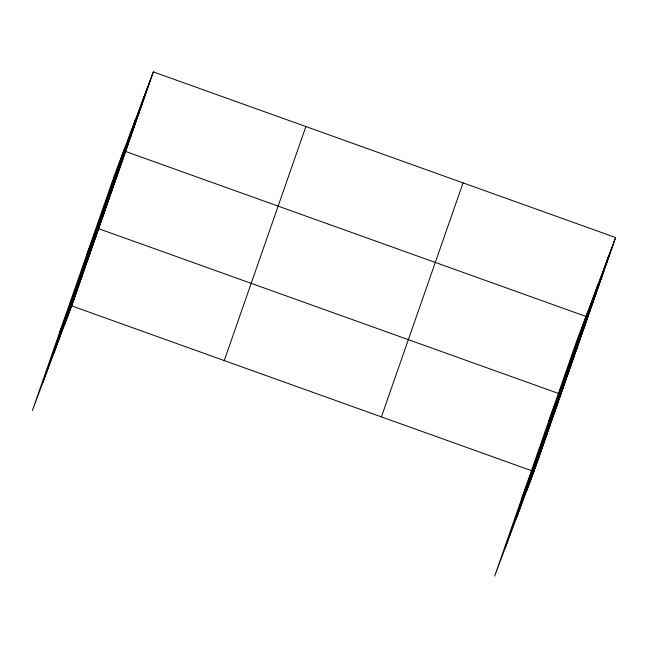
<?xml version="1.0" encoding="UTF-8"?>
<svg xmlns="http://www.w3.org/2000/svg" width="648" height="648" viewBox="0 0 648 648"><rect width="100%" height="100%" fill="white"/><g stroke="black" fill="none" stroke-linecap="round" stroke-linejoin="round"><path stroke-width="0.97" d="M42.995 382.28L124.635 148.271M53.906 353.241L135.545 119.24M64.5 325.061L146.14 91.052M153.341 71.896L114.04 176.45L32.4 410.459L71.701 305.905L153.341 71.896L615.6 237.541L533.96 471.55L494.659 576.104L576.299 342.095L615.6 237.541M224.249 360.563L305.888 126.554M381.413 416.883L463.053 182.874M505.246 547.925L586.894 313.916M516.164 518.886L597.804 284.877M526.751 490.706L608.399 256.697M143.37 99.014L150.571 79.85M140.592 106.969L147.793 87.812M137.813 114.923L145.014 95.766M135.035 122.877L142.244 103.721M132.265 130.839L139.466 111.675M129.487 138.793L136.688 119.637M126.708 146.748L133.909 127.591M123.938 154.702L131.139 135.545M121.16 162.664L128.361 143.5M86.281 256.017L125.582 151.462L587.841 317.107L548.54 421.662M115.692 178.338L122.893 159.181M112.995 186.065L120.196 166.901M110.298 193.784L117.499 174.628M107.609 201.504L114.809 182.347M104.911 209.231L112.112 190.067M102.214 216.95L109.423 197.794M99.525 224.678L106.726 205.513M96.827 232.397L104.028 213.241M94.138 240.116L101.339 220.96M59.341 333.234L98.642 228.679L560.901 394.324L521.6 498.879M88.744 255.563L95.945 236.407M86.054 263.282L93.255 244.126M83.357 271.01L90.558 251.845M80.66 278.729L87.869 259.573M77.971 286.457L85.172 267.292M75.273 294.176L82.474 275.011M72.584 301.895L79.785 282.739M69.887 309.623L77.088 290.458M67.19 317.342L74.39 298.185M605.621 264.659L612.822 245.495M602.843 272.614L610.052 253.449M600.072 280.568L607.273 261.411M597.294 288.522L604.495 269.366M594.516 296.484L601.717 277.32M591.745 304.439L598.946 285.274M588.967 312.393L596.168 293.236M586.189 320.347L593.39 301.19M583.419 328.309L590.62 309.145M577.943 343.983L585.144 324.826M575.254 351.71L582.455 332.546M572.557 359.429L579.758 340.273M569.859 367.149L577.06 347.992M567.17 374.876L574.371 355.712M564.473 382.595L571.674 363.439M561.784 390.323L568.985 371.158M559.086 398.042L566.287 378.877M556.389 405.761L563.59 386.605M551.003 421.208L558.203 402.052M548.305 428.927L555.514 409.771M545.616 436.655L552.817 417.49M542.919 444.374L550.12 425.218M540.23 452.093L547.43 432.937M537.532 459.821L544.733 440.656M534.835 467.54L542.036 448.384M532.146 475.268L539.347 456.103M529.448 482.987L536.649 463.822M71.701 305.905L531.36 470.618"/></g></svg>
